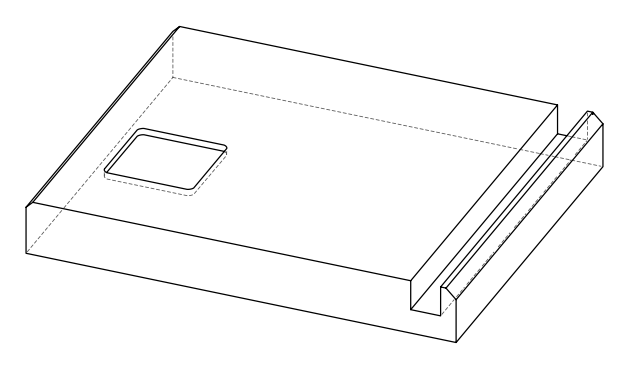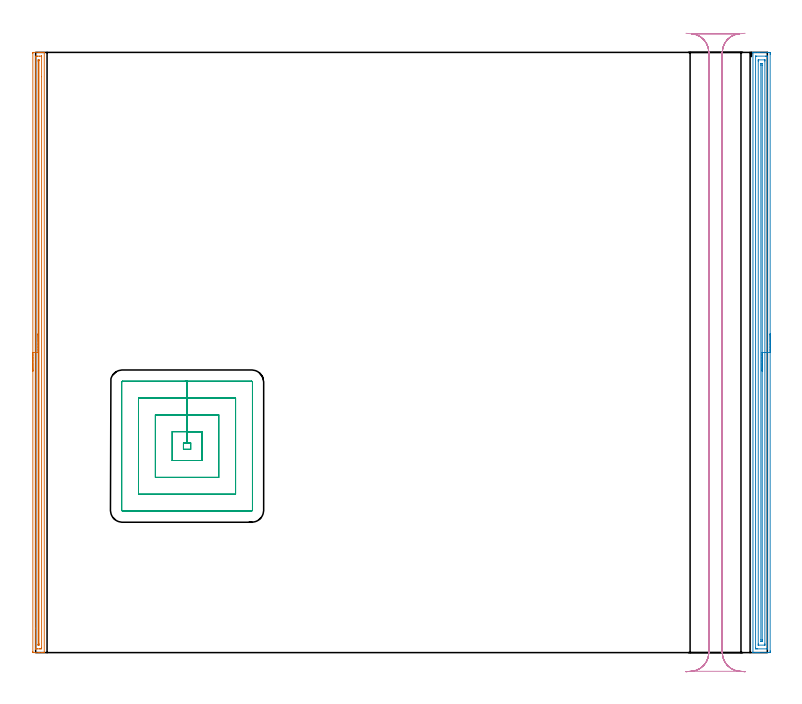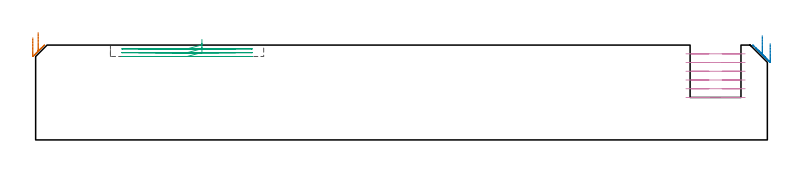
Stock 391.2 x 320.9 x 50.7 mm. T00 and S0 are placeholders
(PLAN: 4 operations, 2 tool changes, 31.9 min)
(1 AREA_MILL | FG_CHAMFER_SURFACE | UGT0205_001 | 7.86 min | 5970 mm3)
(2 AREA_MILL_1 | FG_CHAMFER_SURFACE_1 | UGT0205_001 | 10.45 min | 13580 mm3)
(3 MILL_RECTANGULAR_POCKET | POCKET_RECTANGULAR_STRAIGHT | NXT0201_011 | Follow Part, ap 3, ae 75% | 4.7 min | 40456 mm3)
(4 MILL_RECTANGULAR_SLOT | SLOT_RECTANGULAR | UGT0201_136 | Follow Part, ap 5, ae 75% | 8.93 min | 244428 mm3)
(TOOL UGT0205_001 | Chamfer Mill 20 x 3 x 45 deg. | D20 FL50 Z2)
(TOOL NXT0201_011 | ENDMILL 12mm [2P460-1200-NA 1630] | D12 FL38 Z6)
(TOOL UGT0201_136 | Carbide End Mill 20.0 | D20 FL30 Z4)
(OP 1 AREA_MILL)
G17 G21 G94 G90
T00 M6
G54
G17 G0 G90 X-1.5 Y150.45 S1061 M3
G43 Z60.7 H0
Z54.6
G94 G1 Y150.488 Z53.728 F250.
Y150.602 Z52.863
Y150.791 Z52.012
Y151.053 Z51.18
Y151.387 Z50.374
Y151.79 Z49.6
Y152.258 Z48.864
Y152.79 Z48.172
Y153.379 Z47.529
Y154.022 Z46.94
Y154.714 Z46.408
Y155.45 Z45.94
Y156.224 Z45.537
Y157.03 Z45.203
Y157.862 Z44.941
Y158.714 Z44.752
Y159.578 Z44.638
Y160.45 Z44.6
X-1.499 Y320.288 Z44.601
X-1.496 Y320.704 Z44.602
X-1.492 Y320.89 Z44.605
X-1.086 Y320.9 Z45.01
X1.55 Z47.644
X2.102 Z48.199
X2.429 Z48.525
X2.981 Z49.077
X3.308 Z49.402
X4.293 Z50.392
X4.594 Y320.89 Z50.693
X4.6 Y320.734 Z50.7
Y0.166
X4.594 Y0.01 Z50.693
X4.293 Y0. Z50.392
X3.96 Z50.06
X3.308 Z49.402
X2.102 Z48.199
X1.55 Z47.644
X-1.086 Y0.001 Z45.01
X-1.311 Y0.004 Z44.785
X-1.492 Y0.01 Z44.605
X-1.496 Y0.196 Z44.602
X-1.499 Y0.612 Z44.601
X-1.5 Y160.45 Z44.6
X-0.086 Z46.014
X-0.085 Y318.377 Z46.015
X-0.084 Y318.502 Z46.016
X-0.079 Y318.877 Z46.021
X0.286 Y318.893 Z46.386
X0.671 Y318.897 Z46.771
X1.158 Y318.9 Z47.258
X2.037 Z48.137
X2.916 Z49.016
X3.106 Y318.898 Z49.206
X3.137 Y318.896 Z49.237
X3.167 Y318.89 Z49.267
X3.179 Y318.883 Z49.279
X3.18 Y318.859 Z49.28
X3.185 Y318.626 Z49.285
X3.186 Y307.91 Z49.286
X3.185 Y2.523 Z49.285
X3.184 Y2.398 Z49.284
X3.179 Y2.023 Z49.279
X2.814 Y2.007 Z48.914
X2.429 Y2.003 Z48.529
X1.942 Y2. Z48.042
X1.063 Z47.163
X0.184 Z46.284
X-0.006 Y2.002 Z46.094
X-0.037 Y2.004 Z46.063
X-0.067 Y2.01 Z46.033
X-0.079 Y2.017 Z46.021
X-0.08 Y2.041 Z46.02
X-0.085 Y2.274 Z46.015
X-0.086 Y12.998 Z46.014
Y160.45
X1.328 Z47.428
Y316.048
X1.331 Y316.716 Z47.431
X1.333 Y316.828 Z47.433
X1.335 Y316.877 Z47.435
X1.376 Y316.892 Z47.476
X1.55 Y316.893 Z47.65
X1.73 Y316.89 Z47.83
X1.765 Y316.882 Z47.865
X1.768 Y316.85 Z47.868
X1.77 Y316.791 Z47.87
X1.771 Y316.716 Z47.871
Y316.491
Y4.852
X1.769 Y4.184 Z47.869
X1.767 Y4.072 Z47.867
X1.765 Y4.023 Z47.865
X1.724 Y4.008 Z47.824
X1.55 Y4.007 Z47.65
X1.37 Y4.01 Z47.47
X1.335 Y4.018 Z47.435
X1.332 Y4.05 Z47.432
X1.33 Y4.109 Z47.43
X1.329 Y4.184 Z47.429
X1.328 Y4.409 Z47.428
Y160.45
Y161.322 Z47.466
Y162.186 Z47.58
Y163.038 Z47.769
Y163.87 Z48.031
Y164.676 Z48.365
Y165.45 Z48.768
Y166.186 Z49.237
Y166.878 Z49.768
Y167.521 Z50.357
Y168.11 Z51.001
Y168.642 Z51.693
Y169.11 Z52.428
Y169.513 Z53.202
Y169.847 Z54.008
Y170.109 Z54.84
Y170.298 Z55.692
Y170.412 Z56.557
Y170.45 Z57.428
G0 Z60.7
M5
M2
(OP 2 AREA_MILL_1)
G17 G21 G94 G90
T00 M6
G54
G17 G0 G90 X392.7 Y170.45 S1061 M3
G43 Z60.7 H0
Z51.5
G94 G1 Y170.412 Z50.628 F250.
Y170.298 Z49.764
Y170.109 Z48.912
Y169.847 Z48.08
Y169.513 Z47.274
Y169.11 Z46.5
Y168.642 Z45.764
Y168.11 Z45.072
Y167.521 Z44.429
Y166.878 Z43.84
Y166.186 Z43.308
Y165.45 Z42.84
Y164.676 Z42.437
Y163.87 Z42.103
Y163.038 Z41.841
Y162.186 Z41.652
Y161.322 Z41.538
Y160.45 Z41.5
Y0.915
X392.699 Y0.612 Z41.501
X392.694 Y0.029 Z41.504
X392.692 Y0.007 Z41.506
X392.111 Y0.003 Z42.087
X391.5 Y0. Z42.697
X386.763 Z47.431
X386.203 Z47.994
X385.872 Z48.324
X385.312 Z48.885
X384.98 Z49.215
X383.938 Z50.262
X383.551 Y0.007 Z50.64
X383.503 Y0.01 Z50.688
X383.5 Y0.166 Z50.7
Y320.734
X383.503 Y320.89 Z50.688
X383.551 Y320.893 Z50.64
X383.938 Y320.9 Z50.261
X384.318 Z49.881
X384.98 Z49.215
X386.203 Z47.994
X386.763 Z47.431
X391.5 Z42.697
X392.111 Y320.897 Z42.087
X392.692 Y320.893 Z41.506
X392.693 Y320.871 Z41.504
X392.698 Y320.288 Z41.502
X392.7 Y319.697 Z41.5
Y160.45
X391.286 Z42.914
X391.285 Y2.265 Z42.915
X391.283 Y2.133 Z42.917
X391.279 Y2.045 Z42.921
X391.275 Y2.008 Z42.925
X391.268 Y2.007 Z42.932
X391.22 Y2.004 Z42.98
X390.725 Y2. Z43.475
X385.872 Z48.328
X385.377 Y2.002 Z48.823
X384.98 Y2.008 Z49.22
X384.93 Y2.01 Z49.27
X384.921 Y2.2 Z49.279
X384.916 Y2.332 Z49.284
X384.915 Y2.398 Z49.285
Y318.634
X384.917 Y318.767 Z49.283
X384.921 Y318.855 Z49.279
X384.925 Y318.892 Z49.275
X384.932 Y318.893 Z49.268
X384.98 Y318.896 Z49.22
X385.475 Y318.9 Z48.725
X390.328 Z43.872
X390.823 Y318.899 Z43.377
X391.22 Y318.892 Z42.98
X391.27 Y318.89 Z42.93
X391.279 Y318.7 Z42.921
X391.284 Y318.568 Z42.916
X391.285 Y318.502 Z42.915
X391.286 Y160.45 Z42.914
X389.872 Z44.328
X389.871 Y4.642 Z44.329
X389.87 Y4.184 Z44.33
X389.868 Y4.076 Z44.332
X389.865 Y4.025 Z44.335
X389.854 Y4.01 Z44.346
X389.804 Y4.007 Z44.396
X389.62 Y4.001 Z44.58
X386.579 Y4. Z47.621
X386.457 Y4.002 Z47.743
X386.359 Y4.006 Z47.841
X386.334 Y4.01 Z47.866
X386.332 Y4.016 Z47.868
X386.33 Y4.039 Z47.87
X386.329 Y4.184 Z47.871
X386.328 Y4.62 Z47.872
X386.329 Y316.258 Z47.871
X386.33 Y316.716 Z47.87
X386.332 Y316.824 Z47.868
X386.335 Y316.875 Z47.865
X386.346 Y316.89 Z47.854
X386.396 Y316.893 Z47.804
X386.58 Y316.899 Z47.62
X389.621 Y316.9 Z44.579
X389.743 Y316.898 Z44.457
X389.841 Y316.894 Z44.359
X389.866 Y316.89 Z44.334
X389.868 Y316.884 Z44.332
X389.87 Y316.861 Z44.33
X389.871 Y316.716 Z44.329
X389.872 Y316.28 Z44.328
Y160.45
X388.457 Z45.743
Y6.863
X388.455 Y6.147 Z45.745
X388.454 Y6.062 Z45.746
X388.451 Y6.016 Z45.749
X388.411 Y6.01 Z45.789
X388.308 Y6.006 Z45.892
X388.1 Y6.003 Z46.1
X387.892 Y6.006 Z46.308
X387.789 Y6.01 Z46.411
X387.749 Y6.016 Z46.451
X387.743 Y6.863 Z46.457
Y314.037
X387.745 Y314.753 Z46.455
X387.746 Y314.838 Z46.454
X387.749 Y314.884 Z46.451
X387.789 Y314.89 Z46.411
X387.892 Y314.894 Z46.308
X388.1 Y314.897 Z46.1
X388.308 Y314.894 Z45.892
X388.411 Y314.89 Z45.789
X388.451 Y314.884 Z45.749
X388.457 Y314.037 Z45.743
Y160.45
Y159.578 Z45.781
Y158.714 Z45.895
Y157.862 Z46.083
Y157.03 Z46.346
Y156.224 Z46.68
Y155.45 Z47.082
Y154.714 Z47.551
Y154.022 Z48.082
Y153.379 Z48.672
Y152.79 Z49.315
Y152.258 Z50.007
Y151.79 Z50.743
Y151.387 Z51.516
Y151.053 Z52.322
Y150.791 Z53.154
Y150.602 Z54.006
Y150.488 Z54.871
Y150.45 Z55.743
G0 Z60.7
M5
M2
(OP 3 MILL_RECTANGULAR_POCKET)
G17 G21 G94 G90
T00 M6
G54
G17 G0 G90 X88.9 Y107.265 S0 M3
G43 Z60.7 H1
Z53.7
G94 G1 Y118.1 Z50.797 F250.
X80.95 Z48.667
Y112.1
X79. F500.
Y108.7
X82.9
Y112.1
X80.95
Y118.1
X73.
Y102.7
X88.9
Y118.1
X80.95
Y127.1
X64.
Y93.7
X97.9
Y127.1
X80.95
Y136.1
X55.
Y84.7
X106.9
Y136.1
X80.95
Y145.1
X46.5
G3 X46. Y144.6 R0.5
G1 Y76.2
G3 X46.5 Y75.7 R0.5
G1 X115.4
G3 X115.9 Y76.2 R0.5
G1 Y144.6
G3 X115.4 Y145.1 R0.5
G1 X80.95
X79.95
G0 X88.9 Y107.265 Z51.667
G1 Y118.1 Z48.763 F250.
X80.95 Z46.633
Y112.1
X79. F500.
Y108.7
X82.9
Y112.1
X80.95
Y118.1
X73.
Y102.7
X88.9
Y118.1
X80.95
Y127.1
X64.
Y93.7
X97.9
Y127.1
X80.95
Y136.1
X55.
Y84.7
X106.9
Y136.1
X80.95
Y145.1
X46.5
G3 X46. Y144.6 R0.5
G1 Y76.2
G3 X46.5 Y75.7 R0.5
G1 X115.4
G3 X115.9 Y76.2 R0.5
G1 Y144.6
G3 X115.4 Y145.1 R0.5
G1 X80.95
X79.95
G0 X88.9 Y107.265 Z49.633
G1 Y118.1 Z46.73 F250.
X80.95 Z44.6
Y112.1
X79. F500.
Y108.7
X82.9
Y112.1
X80.95
Y118.1
X73.
Y102.7
X88.9
Y118.1
X80.95
Y127.1
X64.
Y93.7
X97.9
Y127.1
X80.95
Y136.1
X55.
Y84.7
X106.9
Y136.1
X80.95
Y145.1
X46.5
G3 X46. Y144.6 R0.5
G1 Y76.2
G3 X46.5 Y75.7 R0.5
G1 X115.4
G3 X115.9 Y76.2 R0.5
G1 Y144.6
G3 X115.4 Y145.1 R0.5
G1 X80.95
X79.95
G0 Z60.7
M5
M2
(OP 4 MILL_RECTANGULAR_SLOT)
G17 G21 G94 G90
T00 M6
G54
G17 G0 G90 X347.683 Y331.102 S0 M3
G43 Z60.7 H0
Z46.033
G94 G1 X350.674 Y330.87 F250.
G2 X359.9 Y320.9 R10. F500.
G1 Y0.
G2 X350.674 Y-9.97 R10.
G1 Y-10.
X376.326
Y-9.97
G2 X367.1 Y0. R10.
G1 Y320.9
G2 X376.326 Y330.87 R10.
G1 X379.317 Y331.102 F250.
G0 Z60.7
Y-10.202
Z41.367
G1 X376.326 Y-9.97
G2 X367.1 Y0. R10. F500.
G1 Y320.9
G2 X376.326 Y330.87 R10.
G1 Y330.9
X350.674
Y330.87
G2 X359.9 Y320.9 R10.
G1 Y0.
G2 X350.674 Y-9.97 R10.
G1 X347.683 Y-10.202 F250.
G0 X379.317 Z36.7
G1 X376.326 Y-9.97
G2 X367.1 Y0. R10. F500.
G1 Y320.9
G2 X376.326 Y330.87 R10.
G1 Y330.9
X350.674
Y330.87
G2 X359.9 Y320.9 R10.
G1 Y0.
G2 X350.674 Y-9.97 R10.
G1 X347.683 Y-10.202 F250.
G0 X379.317 Z32.033
G1 X376.326 Y-9.97
G2 X367.1 Y0. R10. F500.
G1 Y320.9
G2 X376.326 Y330.87 R10.
G1 Y330.9
X350.674
Y330.87
G2 X359.9 Y320.9 R10.
G1 Y0.
G2 X350.674 Y-9.97 R10.
G1 X347.683 Y-10.202 F250.
G0 X379.317 Z27.367
G1 X376.326 Y-9.97
G2 X367.1 Y0. R10. F500.
G1 Y320.9
G2 X376.326 Y330.87 R10.
G1 Y330.9
X350.674
Y330.87
G2 X359.9 Y320.9 R10.
G1 Y0.
G2 X350.674 Y-9.97 R10.
G1 X347.683 Y-10.202 F250.
G0 X379.317 Z22.7
G1 X376.326 Y-9.97
G2 X367.1 Y0. R10. F500.
G1 Y320.9
G2 X376.326 Y330.87 R10.
G1 Y330.9
X350.674
Y330.87
G2 X359.9 Y320.9 R10.
G1 Y0.
G2 X350.674 Y-9.97 R10.
G1 X347.683 Y-10.202 F250.
G0 Z60.7
M5
M2
